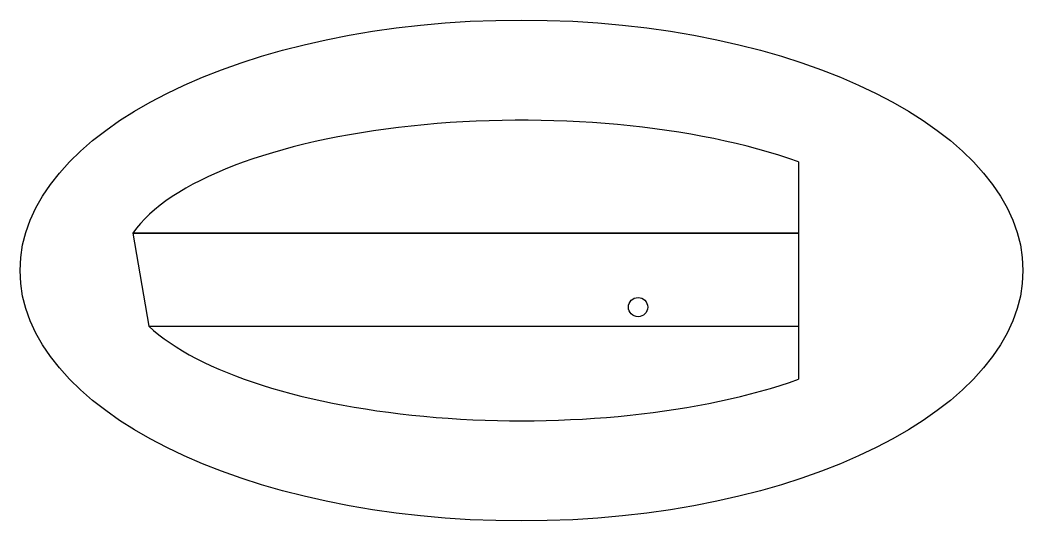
# Model space of a CAD drawing. Header units: inches. Extents: x -2.05 to 2.28, y -1.08 to 1.08.
import ezdxf

# ---------------------------------------------------------------- set-up
doc = ezdxf.new("R2010")
doc.units = ezdxf.units.IN
doc.layers.get('0').update_dxf_attribs({"linetype": 'CONTINUOUS'})

msp = doc.modelspace()

# ---------------------------------------------------------------- linework, layer by layer
for p, q in [((1.3145, 0.4698), (1.3145, -0.4698)), ((-1.5596, 0.1618), (-1.491, -0.2406)), ((-1.491, -0.2406), (1.3145, -0.2406)), ((1.3145, -0.2406), (1.3145, -0.4698))]:
    msp.add_line(p, q)
msp.add_lwpolyline([(-1.5596, 0.1618), (1.3145, 0.1618)], close=True)
msp.add_circle((0.6215, -0.1581), 0.0415)
msp.add_ellipse((0.1181, 0), major_axis=(-2.1654, 0), ratio=0.5)
msp.add_ellipse((0.1181, 0), major_axis=(-2.1654, 0), ratio=0.5)
for start_param, end_param in [(3.950036, 6.031444), (0.379335, 2.333149), (0.379335, 2.333149)]:
    msp.add_ellipse((0.1181, 0), major_axis=(-1.7323, 0), ratio=0.375, start_param=start_param, end_param=end_param)

doc.saveas('drawing.dxf')
